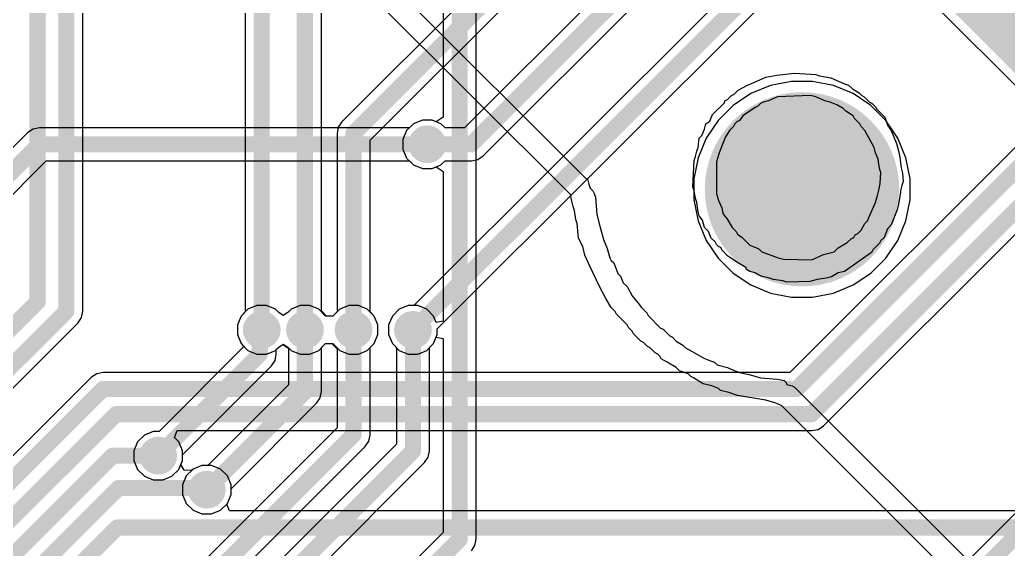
# Model space of a CAD drawing. Header units: millimetres. Extents: x 95 to 305, y 96 to 295.
# Drawn here: x 207.44 to 225.74, y 150.2 to 160.01 of the extents above; entities that cross this region are included whole.
import ezdxf

# ---------------------------------------------------------------- set-up
doc = ezdxf.new("R2010")
doc.units = ezdxf.units.MM
for name, color, linetype in [('BottomLayer', 5, 'Continuous'), ('BottomOverlay', 54, 'Continuous'), ('BottomSolder', 6, 'Continuous'), ('MultiLayer', 9, 'Continuous'), ('PadHoleLayer', 156, 'Continuous'), ('TopLayer', 1, 'Continuous'), ('TopSolder', 216, 'Continuous'), ('ViaHoleLayer', 16, 'Continuous')]:
    doc.layers.add(name, color=color, linetype=linetype)

msp = doc.modelspace()

# ---------------------------------------------------------------- hatches: boundary and pattern name
at = {"layer": 'BottomLayer'}
h = msp.add_hatch(color=5, dxfattribs=at)
edge = h.paths.add_edge_path()
edge.add_arc((221.92, 156.866), 1.75, 0, 360)
h = msp.add_hatch(color=5, dxfattribs=at)
edge = h.paths.add_edge_path()
edge.add_arc((214.982, 157.7), 0.3, 0, 360)
h = msp.add_hatch(color=5, dxfattribs=at)
edge = h.paths.add_edge_path()
edge.add_arc((211.917, 154.262), 0.3, 0, 360)
h = msp.add_hatch(color=5, dxfattribs=at)
edge = h.paths.add_edge_path()
edge.add_arc((212.717, 154.262), 0.3, 0, 360)
h = msp.add_hatch(color=5, dxfattribs=at)
edge = h.paths.add_edge_path()
edge.add_arc((213.617, 154.262), 0.3, 0, 360)
h = msp.add_hatch(color=5, dxfattribs=at)
edge = h.paths.add_edge_path()
edge.add_arc((214.717, 154.262), 0.3, 0, 360)
h = msp.add_hatch(color=5, dxfattribs=at)
edge = h.paths.add_edge_path()
edge.add_arc((210, 151.931), 0.3, 0, 360)
h = msp.add_hatch(color=5, dxfattribs=at)
edge = h.paths.add_edge_path()
edge.add_arc((210.9, 151.3), 0.3, 0, 360)
at = {"layer": 'BottomSolder'}
h = msp.add_hatch(color=6, dxfattribs=at)
edge = h.paths.add_edge_path()
edge.add_arc((221.92, 156.866), 1.8, 0, 360)
h = msp.add_hatch(color=6, dxfattribs=at)
edge = h.paths.add_edge_path()
edge.add_arc((214.982, 157.7), 0.35, 0, 360)
h = msp.add_hatch(color=6, dxfattribs=at)
edge = h.paths.add_edge_path()
edge.add_arc((211.917, 154.262), 0.35, 0, 360)
h = msp.add_hatch(color=6, dxfattribs=at)
edge = h.paths.add_edge_path()
edge.add_arc((212.717, 154.262), 0.35, 0, 360)
h = msp.add_hatch(color=6, dxfattribs=at)
edge = h.paths.add_edge_path()
edge.add_arc((213.617, 154.262), 0.35, 0, 360)
h = msp.add_hatch(color=6, dxfattribs=at)
edge = h.paths.add_edge_path()
edge.add_arc((214.717, 154.262), 0.35, 0, 360)
h = msp.add_hatch(color=6, dxfattribs=at)
edge = h.paths.add_edge_path()
edge.add_arc((210, 151.931), 0.35, 0, 360)
h = msp.add_hatch(color=6, dxfattribs=at)
edge = h.paths.add_edge_path()
edge.add_arc((210.9, 151.3), 0.35, 0, 360)
at = {"layer": 'MultiLayer'}
h = msp.add_hatch(color=9, dxfattribs=at)
edge = h.paths.add_edge_path()
edge.add_arc((221.92, 156.866), 1.75, 0, 360)
at = {"layer": 'PadHoleLayer'}
h = msp.add_hatch(color=156, dxfattribs=at)
edge = h.paths.add_edge_path()
edge.add_arc((221.92, 156.866), 1.75, 0, 360)
at = {"layer": 'TopLayer'}
h = msp.add_hatch(color=1, dxfattribs=at)
edge = h.paths.add_edge_path()
edge.add_arc((221.92, 156.866), 1.75, 0, 360)
h = msp.add_hatch(color=1, dxfattribs=at)
edge = h.paths.add_edge_path()
edge.add_arc((214.982, 157.7), 0.3, 0, 360)
h = msp.add_hatch(color=1, dxfattribs=at)
edge = h.paths.add_edge_path()
edge.add_arc((211.917, 154.262), 0.3, 0, 360)
h = msp.add_hatch(color=1, dxfattribs=at)
edge = h.paths.add_edge_path()
edge.add_arc((212.717, 154.262), 0.3, 0, 360)
h = msp.add_hatch(color=1, dxfattribs=at)
edge = h.paths.add_edge_path()
edge.add_arc((213.617, 154.262), 0.3, 0, 360)
h = msp.add_hatch(color=1, dxfattribs=at)
edge = h.paths.add_edge_path()
edge.add_arc((214.717, 154.262), 0.3, 0, 360)
h = msp.add_hatch(color=1, dxfattribs=at)
edge = h.paths.add_edge_path()
edge.add_arc((210, 151.931), 0.3, 0, 360)
h = msp.add_hatch(color=1, dxfattribs=at)
edge = h.paths.add_edge_path()
edge.add_arc((210.9, 151.3), 0.3, 0, 360)
at = {"layer": 'TopSolder'}
h = msp.add_hatch(color=216, dxfattribs=at)
edge = h.paths.add_edge_path()
edge.add_arc((221.92, 156.866), 1.8, 0, 360)
h = msp.add_hatch(color=216, dxfattribs=at)
edge = h.paths.add_edge_path()
edge.add_arc((214.982, 157.7), 0.35, 0, 360)
h = msp.add_hatch(color=216, dxfattribs=at)
edge = h.paths.add_edge_path()
edge.add_arc((211.917, 154.262), 0.35, 0, 360)
h = msp.add_hatch(color=216, dxfattribs=at)
edge = h.paths.add_edge_path()
edge.add_arc((212.717, 154.262), 0.35, 0, 360)
h = msp.add_hatch(color=216, dxfattribs=at)
edge = h.paths.add_edge_path()
edge.add_arc((213.617, 154.262), 0.35, 0, 360)
h = msp.add_hatch(color=216, dxfattribs=at)
edge = h.paths.add_edge_path()
edge.add_arc((214.717, 154.262), 0.35, 0, 360)
h = msp.add_hatch(color=216, dxfattribs=at)
edge = h.paths.add_edge_path()
edge.add_arc((210, 151.931), 0.35, 0, 360)
h = msp.add_hatch(color=216, dxfattribs=at)
edge = h.paths.add_edge_path()
edge.add_arc((210.9, 151.3), 0.35, 0, 360)
at = {"layer": 'ViaHoleLayer'}
h = msp.add_hatch(color=16, dxfattribs=at)
edge = h.paths.add_edge_path()
edge.add_arc((214.982, 157.7), 0.15, 0, 360)
h = msp.add_hatch(color=16, dxfattribs=at)
edge = h.paths.add_edge_path()
edge.add_arc((211.917, 154.262), 0.15, 0, 360)
h = msp.add_hatch(color=16, dxfattribs=at)
edge = h.paths.add_edge_path()
edge.add_arc((212.717, 154.262), 0.15, 0, 360)
h = msp.add_hatch(color=16, dxfattribs=at)
edge = h.paths.add_edge_path()
edge.add_arc((213.617, 154.262), 0.15, 0, 360)
h = msp.add_hatch(color=16, dxfattribs=at)
edge = h.paths.add_edge_path()
edge.add_arc((214.717, 154.262), 0.15, 0, 360)
h = msp.add_hatch(color=16, dxfattribs=at)
edge = h.paths.add_edge_path()
edge.add_arc((210, 151.931), 0.15, 0, 360)
h = msp.add_hatch(color=16, dxfattribs=at)
edge = h.paths.add_edge_path()
edge.add_arc((210.9, 151.3), 0.15, 0, 360)

# ---------------------------------------------------------------- linework, layer by layer
at = {"layer": 'BottomLayer'}
for p, q in [((217.468, 167.194), (227.144, 157.518)), ((215.276, 162.77), (215.276, 158.203)), ((215.887, 150.382), (215.887, 162.77)), ((221.723, 158.866), (221.337, 158.79)), ((222.117, 158.866), (221.723, 158.866)), ((222.504, 158.79), (222.117, 158.866)), ((221.337, 158.79), (220.973, 158.639)), ((222.868, 158.639), (222.504, 158.79)), ((220.973, 158.639), (220.645, 158.42)), ((223.195, 158.42), (222.868, 158.639)), ((220.645, 158.42), (220.367, 158.141)), ((223.474, 158.141), (223.195, 158.42)), ((214.892, 158.15), (214.727, 158.081)), ((215.071, 158.15), (214.892, 158.15)), ((215.149, 158.118), (215.071, 158.15)), ((215.276, 158.203), (215.149, 158.118)), ((220.367, 158.141), (220.148, 157.814)), ((223.693, 157.814), (223.474, 158.141)), ((207.683, 157.983), (207.584, 157.916)), ((207.8, 158.006), (207.683, 157.983)), ((214.651, 158.006), (207.8, 158.006)), ((207.8, 158.006), (207.8, 158.006)), ((214.727, 158.081), (214.651, 158.006)), ((207.584, 157.916), (204.117, 154.45)), ((220.148, 157.814), (219.997, 157.45)), ((223.843, 157.45), (223.693, 157.814)), ((204.55, 154.017), (207.927, 157.394)), ((207.927, 157.394), (214.651, 157.394)), ((214.651, 157.394), (214.727, 157.319)), ((219.997, 157.45), (219.92, 157.063)), ((223.92, 157.063), (223.843, 157.45)), ((214.727, 157.319), (214.892, 157.25)), ((214.892, 157.25), (215.071, 157.25)), ((215.071, 157.25), (215.149, 157.282)), ((215.149, 157.282), (215.276, 157.197)), ((215.276, 157.197), (215.276, 154.421)), ((219.92, 157.063), (219.92, 156.669)), ((223.92, 156.669), (223.92, 157.063)), ((219.92, 156.669), (219.997, 156.283)), ((223.843, 156.283), (223.92, 156.669)), ((219.997, 156.283), (220.148, 155.919)), ((223.693, 155.919), (223.843, 156.283)), ((220.148, 155.919), (220.367, 155.592)), ((223.474, 155.592), (223.693, 155.919)), ((220.367, 155.592), (220.645, 155.313)), ((223.195, 155.313), (223.474, 155.592)), ((220.645, 155.313), (220.973, 155.094)), ((222.868, 155.094), (223.195, 155.313)), ((220.973, 155.094), (221.337, 154.943)), ((222.504, 154.943), (222.868, 155.094)), ((221.337, 154.943), (221.723, 154.866)), ((221.723, 154.866), (222.117, 154.866)), ((222.117, 154.866), (222.504, 154.943)), ((211.662, 154.644), (211.536, 154.517)), ((211.828, 154.712), (211.662, 154.644)), ((212.007, 154.712), (211.828, 154.712)), ((212.172, 154.644), (212.007, 154.712)), ((212.234, 154.581), (212.172, 154.644)), ((212.462, 154.644), (212.4, 154.581)), ((212.628, 154.712), (212.462, 154.644)), ((212.807, 154.712), (212.628, 154.712)), ((212.972, 154.644), (212.807, 154.712)), ((213.099, 154.517), (212.972, 154.644)), ((213.362, 154.644), (213.236, 154.517)), ((213.528, 154.712), (213.362, 154.644)), ((213.707, 154.712), (213.528, 154.712)), ((213.872, 154.644), (213.707, 154.712)), ((213.999, 154.517), (213.872, 154.644)), ((214.462, 154.644), (214.336, 154.517)), ((214.628, 154.712), (214.462, 154.644)), ((214.807, 154.712), (214.628, 154.712)), ((214.972, 154.644), (214.807, 154.712)), ((215.099, 154.517), (214.972, 154.644)), ((211.536, 154.517), (211.467, 154.352)), ((212.317, 154.529), (212.234, 154.581)), ((212.4, 154.581), (212.317, 154.529)), ((213.236, 154.517), (213.099, 154.517)), ((214.067, 154.352), (213.999, 154.517)), ((214.336, 154.517), (214.267, 154.352)), ((215.149, 154.396), (215.099, 154.517)), ((211.467, 154.352), (211.467, 154.173)), ((214.067, 154.173), (214.067, 154.352)), ((214.267, 154.352), (214.267, 154.173)), ((215.276, 154.421), (215.149, 154.396)), ((211.467, 154.173), (211.536, 154.007)), ((213.999, 154.007), (214.067, 154.173)), ((214.267, 154.173), (214.336, 154.007)), ((215.099, 154.007), (215.149, 154.128)), ((215.149, 154.128), (215.276, 154.103)), ((215.276, 154.103), (215.276, 150.508)), ((211.575, 153.939), (210.017, 152.381)), ((211.536, 154.007), (211.575, 153.967)), ((211.575, 153.967), (211.575, 153.939)), ((212.187, 153.896), (212.234, 153.943)), ((212.234, 153.943), (212.308, 153.99)), ((212.308, 153.99), (212.411, 153.925)), ((212.411, 153.925), (212.411, 153.244)), ((213.023, 153.932), (213.099, 154.007)), ((213.023, 153.117), (213.023, 153.932)), ((213.099, 154.007), (213.216, 154.007)), ((213.216, 154.007), (213.311, 153.911)), ((213.311, 153.911), (213.311, 152.444)), ((213.923, 153.932), (213.999, 154.007)), ((213.923, 152.317), (213.923, 153.932)), ((214.336, 154.007), (214.411, 153.932)), ((214.411, 153.932), (214.411, 152.144)), ((215.023, 153.932), (215.099, 154.007)), ((215.023, 152.017), (215.023, 153.932)), ((212.164, 153.695), (212.187, 153.812)), ((212.187, 153.812), (212.187, 153.896)), ((210.45, 151.948), (212.098, 153.596)), ((212.098, 153.596), (212.164, 153.695)), ((212.411, 153.244), (210.917, 151.75)), ((212.933, 152.901), (213, 153)), ((213, 153), (213.023, 153.117)), ((213.023, 153.117), (213.023, 153.117)), ((211.35, 151.317), (212.933, 152.901)), ((227.712, 152.705), (223.034, 148.027)), ((209.745, 152.312), (209.619, 152.186)), ((209.91, 152.381), (209.745, 152.312)), ((210.017, 152.381), (209.91, 152.381)), ((213.311, 152.444), (210.417, 149.55)), ((213.9, 152.2), (213.923, 152.317)), ((213.923, 152.317), (213.923, 152.317)), ((209.619, 152.186), (209.55, 152.02)), ((210.85, 149.117), (213.833, 152.101)), ((214.411, 152.144), (211.217, 148.95)), ((213.833, 152.101), (213.9, 152.2)), ((213.833, 152.101), (213.833, 152.101)), ((209.55, 152.02), (209.55, 151.841)), ((210.45, 151.841), (210.45, 151.948)), ((214.933, 151.801), (215, 151.9)), ((215, 151.9), (215.023, 152.017)), ((215.023, 152.017), (215.023, 152.017)), ((209.55, 151.841), (209.619, 151.676)), ((210.381, 151.676), (210.45, 151.841)), ((210.81, 151.75), (210.645, 151.681)), ((210.917, 151.75), (210.81, 151.75)), ((211.65, 148.517), (214.933, 151.801)), ((214.933, 151.801), (214.933, 151.801)), ((209.619, 151.676), (209.745, 151.549)), ((209.745, 151.549), (209.91, 151.481)), ((210.09, 151.481), (210.255, 151.549)), ((210.255, 151.549), (210.381, 151.676)), ((210.519, 151.555), (210.45, 151.39)), ((210.645, 151.681), (210.519, 151.555)), ((209.91, 151.481), (210.09, 151.481)), ((210.45, 151.39), (210.45, 151.21)), ((210.45, 151.21), (210.519, 151.045)), ((211.281, 151.045), (211.35, 151.21)), ((211.35, 151.21), (211.35, 151.317)), ((210.519, 151.045), (210.645, 150.919)), ((211.155, 150.919), (211.281, 151.045)), ((210.645, 150.919), (210.81, 150.85)), ((210.81, 150.85), (210.99, 150.85)), ((210.99, 150.85), (211.155, 150.919)), ((215.276, 150.508), (207.384, 142.616)), ((215.798, 150.165), (215.864, 150.264)), ((215.864, 150.264), (215.887, 150.382)), ((215.887, 150.382), (215.887, 150.382))]:
    msp.add_line(p, q, dxfattribs=at)
for points, const_width in [([(217.166, 168.566), (227.679, 158.053)], 1.2), ([(215.582, 150.382), (215.582, 163.1)], 0.3), ([(204.1, 154), (207.8, 157.7)], 0.3), ([(207.8, 157.7), (214.982, 157.7)], 0.3), ([(211.881, 154.226), (211.917, 154.262)], 0.3), ([(211.881, 153.812), (211.881, 154.226)], 0.3), ([(212.717, 153.117), (212.717, 154.262)], 0.3), ([(213.617, 152.317), (213.617, 154.262)], 0.3), ([(214.717, 152.017), (214.717, 154.262)], 0.3), ([(210, 151.931), (211.881, 153.812)], 0.3), ([(210.9, 151.3), (212.717, 153.117)], 0.3), ([(223.161, 147.721), (228.159, 152.719)], 0.3), ([(210.4, 149.1), (213.617, 152.317)], 0.3), ([(211.2, 148.5), (214.717, 152.017)], 0.3), ([(207.6, 142.4), (215.582, 150.382)], 0.3)]:
    msp.add_lwpolyline(points, dxfattribs=dict(at, const_width=const_width))
at = {"layer": 'BottomLayer', "const_width": 0.15}
for points in [[(207.725, 157.7, 1), (207.875, 157.7, 1)], [(207.725, 157.7, 1), (207.875, 157.7, 1)], [(214.907, 157.7, 1), (215.057, 157.7, 1)], [(211.806, 154.226, 1), (211.956, 154.226, 1)], [(211.806, 154.226, 1), (211.956, 154.226, 1)], [(211.842, 154.262, 1), (211.992, 154.262, 1)], [(212.642, 154.262, 1), (212.792, 154.262, 1)], [(213.542, 154.262, 1), (213.692, 154.262, 1)], [(214.642, 154.262, 1), (214.792, 154.262, 1)], [(211.806, 153.812, 1), (211.956, 153.812, 1)], [(211.806, 153.812, 1), (211.956, 153.812, 1)], [(212.642, 153.117, 1), (212.792, 153.117, 1)], [(212.642, 153.117, 1), (212.792, 153.117, 1)], [(213.542, 152.317, 1), (213.692, 152.317, 1)], [(213.542, 152.317, 1), (213.692, 152.317, 1)], [(209.925, 151.931, 1), (210.075, 151.931, 1)], [(214.642, 152.017, 1), (214.792, 152.017, 1)], [(214.642, 152.017, 1), (214.792, 152.017, 1)], [(210.825, 151.3, 1), (210.975, 151.3, 1)], [(215.507, 150.382, 1), (215.657, 150.382, 1)], [(215.507, 150.382, 1), (215.657, 150.382, 1)]]:
    msp.add_lwpolyline(points, format="xyb", close=True, dxfattribs=at)
at = {"layer": 'BottomOverlay'}
for p, q in [((201.485, 173.5), (217.914, 157.071)), ((217.634, 156.767), (201.314, 173.086)), ((221.029, 158.848), (221.248, 158.945)), ((221.248, 158.945), (221.455, 158.981)), ((221.455, 158.981), (221.784, 159.018)), ((221.784, 159.018), (222.173, 158.994)), ((222.173, 158.994), (222.246, 158.969)), ((222.246, 158.969), (222.453, 158.933)), ((222.453, 158.933), (222.709, 158.823)), ((220.664, 158.628), (220.737, 158.702)), ((220.737, 158.702), (220.908, 158.799)), ((220.908, 158.799), (221.029, 158.848)), ((222.709, 158.823), (222.782, 158.799)), ((222.782, 158.799), (222.855, 158.726)), ((222.855, 158.726), (222.977, 158.653)), ((220.482, 158.47), (220.494, 158.507)), ((220.494, 158.507), (220.543, 158.531)), ((220.543, 158.531), (220.616, 158.604)), ((220.616, 158.604), (220.664, 158.628)), ((221.297, 158.507), (221.2, 158.482)), ((221.467, 158.58), (221.297, 158.507)), ((222.076, 158.604), (221.467, 158.58)), ((222.173, 158.58), (222.076, 158.604)), ((222.344, 158.507), (222.173, 158.58)), ((222.441, 158.482), (222.344, 158.507)), ((222.977, 158.653), (223.025, 158.604)), ((223.025, 158.604), (223.074, 158.58)), ((223.074, 158.58), (223.171, 158.482)), ((220.263, 158.251), (220.482, 158.47)), ((221.054, 158.385), (220.822, 158.227)), ((221.102, 158.409), (221.054, 158.385)), ((221.151, 158.458), (221.102, 158.409)), ((221.2, 158.482), (221.151, 158.458)), ((222.563, 158.434), (222.441, 158.482)), ((222.684, 158.361), (222.563, 158.434)), ((222.733, 158.312), (222.684, 158.361)), ((222.867, 158.227), (222.733, 158.312)), ((223.171, 158.482), (223.22, 158.458)), ((223.22, 158.458), (223.281, 158.397)), ((223.281, 158.397), (223.305, 158.349)), ((223.305, 158.349), (223.451, 158.203)), ((220.141, 158.081), (220.214, 158.13)), ((220.214, 158.13), (220.263, 158.251)), ((220.762, 158.142), (220.713, 158.117)), ((220.822, 158.227), (220.762, 158.142)), ((222.891, 158.178), (222.867, 158.227)), ((222.989, 158.081), (222.891, 158.178)), ((223.451, 158.203), (223.512, 158.044)), ((220.068, 157.862), (220.117, 157.983)), ((220.117, 157.983), (220.141, 158.081)), ((220.579, 157.959), (220.506, 157.837)), ((220.652, 158.032), (220.579, 157.959)), ((220.676, 158.081), (220.652, 158.032)), ((220.713, 158.117), (220.676, 158.081)), ((223.013, 158.032), (222.989, 158.081)), ((223.086, 157.959), (223.013, 158.032)), ((223.256, 157.643), (223.086, 157.959)), ((223.512, 158.044), (223.573, 157.959)), ((223.573, 157.959), (223.67, 157.716)), ((219.995, 157.643), (220.019, 157.813)), ((220.019, 157.813), (220.068, 157.862)), ((220.506, 157.837), (220.457, 157.716)), ((219.971, 157.57), (219.995, 157.643)), ((220.457, 157.716), (220.384, 157.545)), ((223.281, 157.545), (223.256, 157.643)), ((223.67, 157.716), (223.707, 157.582)), ((223.707, 157.582), (223.731, 157.46)), ((219.898, 156.913), (219.922, 157.399)), ((219.922, 157.399), (219.946, 157.472)), ((219.946, 157.472), (219.971, 157.57)), ((220.384, 157.545), (220.336, 157.375)), ((223.329, 157.424), (223.281, 157.545)), ((223.354, 157.253), (223.329, 157.424)), ((223.731, 157.46), (223.755, 157.265)), ((220.336, 157.375), (220.336, 156.815)), ((223.378, 157.18), (223.354, 157.253)), ((223.755, 157.265), (223.78, 157.168)), ((217.914, 157.071), (217.95, 157.059)), ((217.95, 157.059), (217.975, 156.961)), ((223.366, 156.973), (223.378, 157.18)), ((223.78, 157.168), (223.792, 157.01)), ((217.975, 156.961), (217.999, 156.888)), ((217.999, 156.888), (218.048, 156.84)), ((218.048, 156.84), (218.072, 156.791)), ((219.922, 156.84), (219.898, 156.913)), ((219.946, 156.693), (219.922, 156.84)), ((223.317, 156.754), (223.342, 156.852)), ((223.342, 156.852), (223.366, 156.973)), ((223.768, 156.937), (223.743, 156.84)), ((223.743, 156.84), (223.743, 156.815)), ((223.792, 157.01), (223.768, 156.937)), ((217.658, 156.645), (217.634, 156.767)), ((218.072, 156.791), (218.096, 156.718)), ((218.096, 156.718), (218.121, 156.401)), ((219.971, 156.62), (219.946, 156.693)), ((220.336, 156.815), (220.336, 156.791)), ((220.336, 156.791), (220.372, 156.657)), ((220.372, 156.657), (220.433, 156.523)), ((223.281, 156.62), (223.317, 156.754)), ((223.743, 156.815), (223.707, 156.584)), ((217.683, 156.547), (217.658, 156.645)), ((217.707, 156.474), (217.683, 156.547)), ((217.731, 156.304), (217.707, 156.474)), ((219.995, 156.45), (219.971, 156.62)), ((220.433, 156.523), (220.457, 156.426)), ((223.183, 156.401), (223.281, 156.62)), ((223.682, 156.487), (223.634, 156.365)), ((223.707, 156.584), (223.682, 156.487)), ((217.756, 156.231), (217.731, 156.304)), ((218.121, 156.401), (218.169, 156.207)), ((220.019, 156.377), (219.995, 156.45)), ((220.08, 156.292), (220.019, 156.377)), ((220.117, 156.158), (220.08, 156.292)), ((220.457, 156.426), (220.482, 156.377)), ((220.482, 156.377), (220.53, 156.328)), ((220.53, 156.328), (220.628, 156.158)), ((223.135, 156.28), (223.183, 156.401)), ((223.634, 156.365), (223.573, 156.207)), ((217.78, 155.963), (217.756, 156.231)), ((218.169, 156.207), (218.242, 155.939)), ((220.19, 156.085), (220.117, 156.158)), ((220.628, 156.158), (220.701, 156.085)), ((222.952, 156.049), (223.013, 156.109)), ((223.013, 156.109), (223.086, 156.231)), ((223.086, 156.231), (223.135, 156.28)), ((223.5, 156.134), (223.439, 155.975)), ((223.573, 156.207), (223.5, 156.134)), ((217.865, 155.805), (217.78, 155.963)), ((218.242, 155.939), (218.315, 155.769)), ((220.238, 155.963), (220.19, 156.085)), ((220.311, 155.89), (220.238, 155.963)), ((220.701, 156.085), (220.725, 156.036)), ((220.725, 156.036), (220.81, 155.975)), ((220.81, 155.975), (220.956, 155.829)), ((222.757, 155.878), (222.83, 155.951)), ((222.83, 155.951), (222.879, 155.975)), ((222.879, 155.975), (222.903, 156.024)), ((222.903, 156.024), (222.952, 156.049)), ((223.439, 155.975), (223.378, 155.915)), ((217.902, 155.647), (217.865, 155.805)), ((218.315, 155.769), (218.364, 155.598)), ((220.336, 155.842), (220.311, 155.89)), ((220.372, 155.805), (220.336, 155.842)), ((220.421, 155.781), (220.372, 155.805)), ((220.433, 155.744), (220.421, 155.781)), ((220.543, 155.635), (220.433, 155.744)), ((220.956, 155.829), (221.078, 155.781)), ((221.078, 155.781), (221.127, 155.756)), ((221.127, 155.756), (221.175, 155.708)), ((222.514, 155.708), (222.587, 155.781)), ((222.587, 155.781), (222.757, 155.878)), ((223.232, 155.744), (223.208, 155.696)), ((223.354, 155.866), (223.232, 155.744)), ((223.378, 155.915), (223.354, 155.866)), ((217.999, 155.428), (217.902, 155.647)), ((218.364, 155.598), (218.389, 155.55)), ((220.713, 155.513), (220.543, 155.635)), ((221.175, 155.708), (221.48, 155.598)), ((221.48, 155.598), (221.577, 155.574)), ((221.577, 155.574), (222.1, 155.562)), ((222.1, 155.562), (222.319, 155.659)), ((222.319, 155.659), (222.514, 155.708)), ((223.208, 155.696), (222.709, 155.343)), ((218.169, 155.063), (217.999, 155.428)), ((218.389, 155.55), (218.437, 155.501)), ((218.437, 155.501), (218.51, 155.306)), ((220.883, 155.416), (220.713, 155.513)), ((220.895, 155.379), (220.883, 155.416)), ((220.956, 155.343), (220.895, 155.379)), ((218.51, 155.306), (218.559, 155.257)), ((218.559, 155.257), (218.608, 155.136)), ((221.054, 155.318), (220.956, 155.343)), ((221.163, 155.257), (221.054, 155.318)), ((221.321, 155.221), (221.163, 155.257)), ((221.394, 155.197), (221.321, 155.221)), ((221.565, 155.172), (221.394, 155.197)), ((222.198, 155.197), (222.064, 155.16)), ((222.368, 155.221), (222.198, 155.197)), ((222.465, 155.245), (222.368, 155.221)), ((222.587, 155.318), (222.465, 155.245)), ((222.709, 155.343), (222.587, 155.318)), ((218.291, 154.844), (218.169, 155.063)), ((218.608, 155.136), (218.681, 155.063)), ((218.681, 155.063), (218.778, 154.892)), ((221.638, 155.148), (221.565, 155.172)), ((222.064, 155.16), (221.638, 155.148)), ((218.389, 154.673), (218.291, 154.844)), ((218.778, 154.892), (218.887, 154.759)), ((218.462, 154.6), (218.389, 154.673)), ((218.887, 154.759), (218.948, 154.673)), ((218.948, 154.673), (219.046, 154.576)), ((218.486, 154.552), (218.462, 154.6)), ((218.681, 154.357), (218.486, 154.552)), ((219.046, 154.576), (219.07, 154.527)), ((219.07, 154.527), (219.301, 154.296)), ((218.705, 154.308), (218.681, 154.357)), ((218.778, 154.235), (218.705, 154.308)), ((219.301, 154.296), (219.35, 154.272)), ((218.802, 154.187), (218.778, 154.235)), ((218.936, 154.053), (218.802, 154.187)), ((219.35, 154.272), (219.472, 154.15)), ((219.472, 154.15), (219.52, 154.126)), ((219.52, 154.126), (219.593, 154.053)), ((218.985, 154.028), (218.936, 154.053)), ((219.058, 153.955), (218.985, 154.028)), ((219.107, 153.931), (219.058, 153.955)), ((219.204, 153.834), (219.107, 153.931)), ((219.593, 154.053), (219.715, 153.98)), ((219.715, 153.98), (219.764, 153.931)), ((219.764, 153.931), (219.885, 153.858)), ((219.253, 153.809), (219.204, 153.834)), ((219.289, 153.773), (219.253, 153.809)), ((219.313, 153.724), (219.289, 153.773)), ((219.885, 153.858), (220.104, 153.736)), ((220.104, 153.736), (220.226, 153.688)), ((219.423, 153.663), (219.313, 153.724)), ((219.593, 153.566), (219.423, 153.663)), ((219.654, 153.505), (219.593, 153.566)), ((220.226, 153.688), (220.299, 153.663)), ((220.299, 153.663), (220.348, 153.615)), ((220.348, 153.615), (220.543, 153.566)), ((220.543, 153.566), (220.591, 153.542)), ((219.812, 153.444), (219.654, 153.505)), ((219.861, 153.395), (219.812, 153.444)), ((219.91, 153.371), (219.861, 153.395)), ((220.092, 153.262), (219.91, 153.371)), ((220.591, 153.542), (220.762, 153.469)), ((220.762, 153.469), (220.944, 153.432)), ((220.944, 153.432), (221.151, 153.371)), ((221.151, 153.371), (221.467, 153.347)), ((220.25, 153.225), (220.092, 153.262)), ((220.372, 153.176), (220.25, 153.225)), ((221.467, 153.347), (221.589, 153.322)), ((221.589, 153.322), (221.626, 153.286)), ((221.626, 153.286), (221.638, 153.249)), ((221.638, 153.249), (221.735, 153.225)), ((221.735, 153.225), (221.784, 153.201)), ((221.784, 153.201), (242.412, 132.573)), ((220.409, 153.14), (220.372, 153.176)), ((220.567, 153.103), (220.409, 153.14)), ((220.725, 153.043), (220.567, 153.103)), ((221.248, 152.957), (220.725, 153.043)), ((221.419, 152.909), (221.248, 152.957)), ((221.54, 152.86), (221.419, 152.909)), ((241.925, 132.476), (221.54, 152.86))]:
    msp.add_line(p, q, dxfattribs=at)
at = {"layer": 'TopLayer'}
for p, q in [((240.894, 180.872), (214.735, 154.712)), ((215.167, 154.279), (241.416, 180.529)), ((216.016, 157.484), (238.816, 180.284)), ((225.272, 167.605), (215.673, 158.006)), ((208.606, 154.607), (208.606, 165.773)), ((211.611, 163.817), (211.611, 154.593)), ((213.023, 154.613), (213.023, 163.79)), ((218.42, 163.137), (213.401, 158.117)), ((213.923, 157.774), (218.853, 162.704)), ((229.612, 161.389), (221.695, 153.472)), ((222.316, 152.484), (230.816, 160.984)), ((221.723, 158.866), (221.337, 158.79)), ((222.117, 158.866), (221.723, 158.866)), ((222.504, 158.79), (222.117, 158.866)), ((221.337, 158.79), (220.973, 158.639)), ((222.868, 158.639), (222.504, 158.79)), ((220.973, 158.639), (220.645, 158.42)), ((223.195, 158.42), (222.868, 158.639)), ((220.645, 158.42), (220.367, 158.141)), ((223.474, 158.141), (223.195, 158.42)), ((214.892, 158.15), (214.727, 158.081)), ((215.071, 158.15), (214.892, 158.15)), ((215.236, 158.081), (215.071, 158.15)), ((220.367, 158.141), (220.148, 157.814)), ((223.693, 157.814), (223.474, 158.141)), ((213.335, 158.018), (213.311, 157.901)), ((213.401, 158.117), (213.335, 158.018)), ((214.6, 157.955), (214.532, 157.79)), ((214.727, 158.081), (214.6, 157.955)), ((215.312, 158.006), (215.236, 158.081)), ((215.673, 158.006), (215.312, 158.006)), ((213.311, 157.901), (213.311, 157.901)), ((213.311, 157.901), (213.311, 154.593)), ((213.923, 154.593), (213.923, 157.774)), ((214.532, 157.79), (214.532, 157.61)), ((220.148, 157.814), (219.997, 157.45)), ((223.843, 157.45), (223.693, 157.814)), ((214.532, 157.61), (214.6, 157.445)), ((214.6, 157.445), (214.727, 157.319)), ((215.236, 157.319), (215.312, 157.394)), ((215.312, 157.394), (215.8, 157.394)), ((215.8, 157.394), (215.917, 157.417)), ((215.8, 157.394), (215.8, 157.394)), ((215.917, 157.417), (216.016, 157.484)), ((219.997, 157.45), (219.92, 157.063)), ((223.92, 157.063), (223.843, 157.45)), ((214.727, 157.319), (214.892, 157.25)), ((214.892, 157.25), (215.071, 157.25)), ((215.071, 157.25), (215.236, 157.319)), ((219.92, 157.063), (219.92, 156.669)), ((223.92, 156.669), (223.92, 157.063)), ((219.92, 156.669), (219.997, 156.283)), ((223.843, 156.283), (223.92, 156.669)), ((219.997, 156.283), (220.148, 155.919)), ((223.693, 155.919), (223.843, 156.283)), ((220.148, 155.919), (220.367, 155.592)), ((223.474, 155.592), (223.693, 155.919)), ((220.367, 155.592), (220.645, 155.313)), ((223.195, 155.313), (223.474, 155.592)), ((220.645, 155.313), (220.973, 155.094)), ((222.868, 155.094), (223.195, 155.313)), ((220.973, 155.094), (221.337, 154.943)), ((222.504, 154.943), (222.868, 155.094)), ((221.337, 154.943), (221.723, 154.866)), ((221.723, 154.866), (222.117, 154.866)), ((222.117, 154.866), (222.504, 154.943)), ((214.462, 154.644), (214.336, 154.517)), ((214.628, 154.712), (214.462, 154.644)), ((214.735, 154.712), (214.628, 154.712)), ((208.516, 154.391), (208.583, 154.49)), ((208.583, 154.49), (208.606, 154.607)), ((211.536, 154.517), (211.467, 154.352)), ((211.611, 154.593), (211.536, 154.517)), ((213.119, 154.517), (213.023, 154.613)), ((213.236, 154.517), (213.119, 154.517)), ((213.311, 154.593), (213.236, 154.517)), ((213.999, 154.517), (213.923, 154.593)), ((214.067, 154.352), (213.999, 154.517)), ((214.336, 154.517), (214.267, 154.352)), ((205.873, 151.748), (208.516, 154.391)), ((208.516, 154.391), (208.516, 154.391)), ((211.467, 154.352), (211.467, 154.173)), ((214.067, 154.173), (214.067, 154.352)), ((214.267, 154.352), (214.267, 154.173)), ((215.167, 154.173), (215.167, 154.279)), ((211.467, 154.173), (211.536, 154.007)), ((213.999, 154.007), (214.067, 154.173)), ((214.267, 154.173), (214.336, 154.007)), ((215.099, 154.007), (215.167, 154.173)), ((211.536, 154.007), (211.662, 153.881)), ((212.172, 153.881), (212.234, 153.943)), ((212.234, 153.943), (212.317, 153.995)), ((212.317, 153.995), (212.4, 153.943)), ((212.4, 153.943), (212.462, 153.881)), ((212.972, 153.881), (213.099, 154.007)), ((213.099, 154.007), (213.236, 154.007)), ((213.236, 154.007), (213.362, 153.881)), ((213.872, 153.881), (213.999, 154.007)), ((214.336, 154.007), (214.462, 153.881)), ((214.972, 153.881), (215.099, 154.007)), ((211.662, 153.881), (211.828, 153.812)), ((211.828, 153.812), (212.007, 153.812)), ((212.007, 153.812), (212.172, 153.881)), ((212.462, 153.881), (212.628, 153.812)), ((212.628, 153.812), (212.807, 153.812)), ((212.807, 153.812), (212.972, 153.881)), ((213.362, 153.881), (213.528, 153.812)), ((213.528, 153.812), (213.707, 153.812)), ((213.707, 153.812), (213.872, 153.881)), ((214.462, 153.881), (214.628, 153.812)), ((214.628, 153.812), (214.807, 153.812)), ((214.807, 153.812), (214.972, 153.881)), ((208.764, 153.382), (206.501, 151.12)), ((208.863, 153.449), (208.764, 153.382)), ((208.764, 153.382), (208.764, 153.382)), ((208.98, 153.472), (208.863, 153.449)), ((221.695, 153.472), (208.98, 153.472)), ((222.217, 152.417), (222.316, 152.484)), ((210.3, 152.267), (210.353, 152.394)), ((210.381, 152.186), (210.3, 152.267)), ((210.353, 152.394), (222.1, 152.394)), ((222.1, 152.394), (222.217, 152.417)), ((222.1, 152.394), (222.1, 152.394)), ((210.45, 152.02), (210.381, 152.186)), ((210.45, 151.841), (210.45, 152.02)), ((210.418, 151.764), (210.45, 151.841)), ((210.484, 151.664), (210.418, 151.764)), ((210.81, 151.75), (210.645, 151.681)), ((210.99, 151.75), (210.81, 151.75)), ((211.155, 151.681), (210.99, 151.75)), ((210.619, 151.655), (210.484, 151.664)), ((210.645, 151.681), (210.619, 151.655)), ((211.281, 151.555), (211.155, 151.681)), ((211.35, 151.39), (211.281, 151.555)), ((211.35, 151.21), (211.35, 151.39)), ((211.281, 151.045), (211.35, 151.21)), ((211.269, 151.033), (211.281, 151.045)), ((211.322, 150.906), (211.269, 151.033)), ((235.673, 150.906), (211.322, 150.906))]:
    msp.add_line(p, q, dxfattribs=at)
at = {"layer": 'TopLayer', "const_width": 0.3}
for points in [[(214.717, 154.262), (241.2, 180.745)], [(215.8, 157.7), (238.6, 180.5)], [(207.767, 154.781), (207.767, 166.067)], [(208.3, 154.607), (208.3, 165.9)], [(212.717, 154.262), (212.717, 163.917)], [(211.917, 154.262), (211.917, 163.817)], [(213.617, 157.901), (219.237, 163.521)], [(221.822, 153.166), (229.918, 161.262)], [(222.1, 152.7), (230.6, 161.2)], [(213.617, 154.262), (213.617, 157.901)], [(214.982, 157.7), (215.8, 157.7)], [(204.773, 151.787), (207.767, 154.781)], [(205.127, 151.434), (208.3, 154.607)], [(206.187, 150.373), (208.98, 153.166)], [(208.98, 153.166), (221.822, 153.166)], [(206.541, 150.019), (209.221, 152.7)], [(209.221, 152.7), (222.1, 152.7)], [(206.894, 149.666), (209.159, 151.931)], [(209.159, 151.931), (210, 151.931)], [(207.248, 149.312), (209.266, 151.331)], [(209.266, 151.331), (210.869, 151.331)], [(210.869, 151.331), (210.9, 151.3)], [(207.601, 148.959), (209.243, 150.6)], [(209.243, 150.6), (235.8, 150.6)]]:
    msp.add_lwpolyline(points, dxfattribs=at)
at = {"layer": 'TopLayer', "const_width": 0.15}
for points in [[(213.542, 157.901, 1), (213.692, 157.901, 1)], [(213.542, 157.901, 1), (213.692, 157.901, 1)], [(214.907, 157.7, 1), (215.057, 157.7, 1)], [(215.725, 157.7, 1), (215.875, 157.7, 1)], [(215.725, 157.7, 1), (215.875, 157.7, 1)], [(207.692, 154.781, 1), (207.842, 154.781, 1)], [(207.692, 154.781, 1), (207.842, 154.781, 1)], [(208.225, 154.607, 1), (208.375, 154.607, 1)], [(208.225, 154.607, 1), (208.375, 154.607, 1)], [(211.842, 154.262, 1), (211.992, 154.262, 1)], [(212.642, 154.262, 1), (212.792, 154.262, 1)], [(213.542, 154.262, 1), (213.692, 154.262, 1)], [(214.642, 154.262, 1), (214.792, 154.262, 1)], [(208.905, 153.166, 1), (209.055, 153.166, 1)], [(208.905, 153.166, 1), (209.055, 153.166, 1)], [(221.747, 153.166, 1), (221.897, 153.166, 1)], [(221.747, 153.166, 1), (221.897, 153.166, 1)], [(209.146, 152.7, 1), (209.296, 152.7, 1)], [(209.146, 152.7, 1), (209.296, 152.7, 1)], [(222.025, 152.7, 1), (222.175, 152.7, 1)], [(222.025, 152.7, 1), (222.175, 152.7, 1)], [(209.084, 151.931, 1), (209.234, 151.931, 1)], [(209.084, 151.931, 1), (209.234, 151.931, 1)], [(209.925, 151.931, 1), (210.075, 151.931, 1)], [(209.191, 151.331, 1), (209.341, 151.331, 1)], [(209.191, 151.331, 1), (209.341, 151.331, 1)], [(210.794, 151.331, 1), (210.944, 151.331, 1)], [(210.794, 151.331, 1), (210.944, 151.331, 1)], [(210.825, 151.3, 1), (210.975, 151.3, 1)], [(209.168, 150.6, 1), (209.318, 150.6, 1)], [(209.168, 150.6, 1), (209.318, 150.6, 1)]]:
    msp.add_lwpolyline(points, format="xyb", close=True, dxfattribs=at)

doc.saveas('drawing.dxf')
